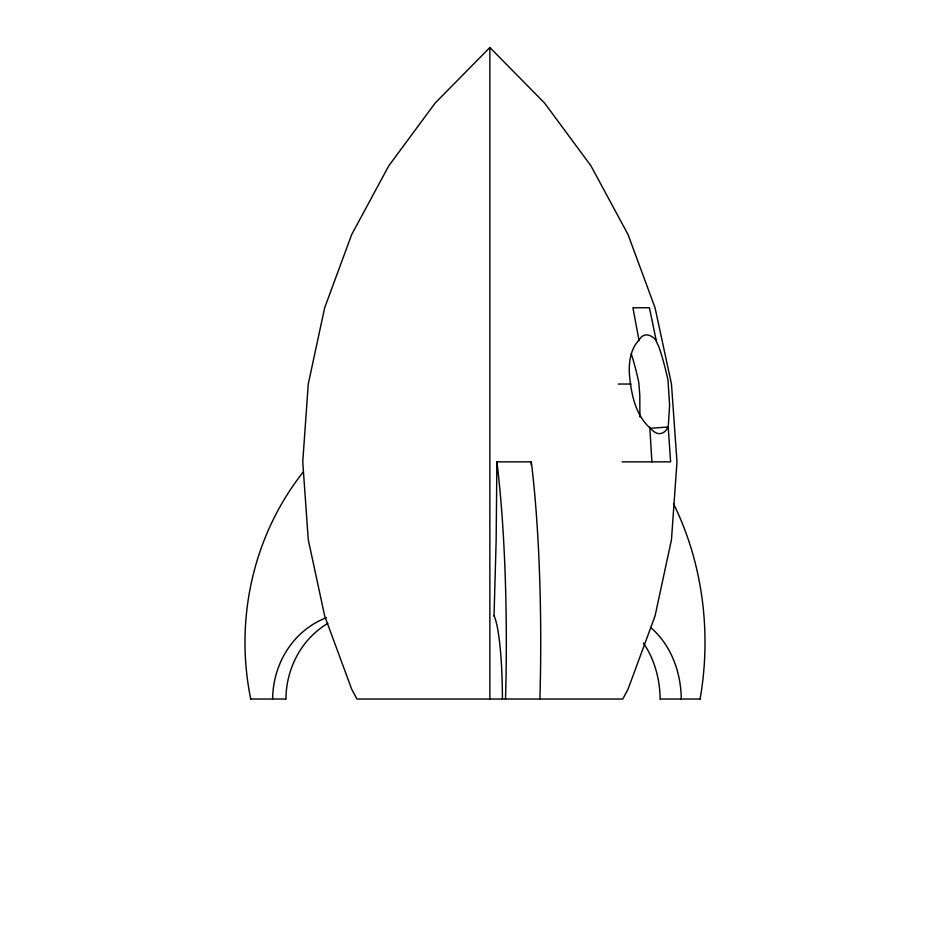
<?xml version="1.0" encoding="UTF-8"?>
<svg xmlns="http://www.w3.org/2000/svg" width="950" height="950" viewBox="0 0 950 950"><rect width="100%" height="100%" fill="white"/><g stroke="black" fill="none" stroke-linecap="round" stroke-linejoin="round"><path stroke-width="1.43" d="M531.252 464.811L531.276 461.866L496.886 461.866L496.161 539.707L494.036 615.992M639.908 417.014L639.801 395.283L638.78 382.375A47.773 6.104 77.8 0 0 631.311 353.958M650.512 428.308L668.218 426.966L665.772 430.623A49.733 18.988 85.7 0 1 651.118 429.02C635.716 415.839 631.501 395.331 629.577 376.046A47.785 28.453 74.9 0 1 635.883 343.959L640.573 337.903A49.281 18.442 77 0 1 655.441 339.483L658.73 346.536A47.773 6.104 77.8 0 1 667.981 380.154L669.607 405.329L668.218 426.966L670.605 461.866L622.179 461.866M489.867 47.5L435.124 103.099L388.752 165.87L351.69 234.543L324.686 307.753L308.263 384.037L302.753 461.866L308.263 539.707L324.686 615.992L351.69 689.201L356.951 699.022L622.773 699.022L628.033 689.201L655.049 615.992L671.472 539.707L676.982 461.866L671.472 384.037L655.049 307.753L628.033 234.543L590.971 165.87L544.611 103.099L489.867 47.5L489.867 699.022M618.284 384.037L630.99 384.037M250.598 699.022L285.784 699.022M660.262 699.022L700.186 699.022M656.212 340.444L649.42 307.753L632.914 307.753L639.065 340.694M649.776 427.025L651.914 461.866M494.048 615.849A87.02 11.353 90 0 1 502.419 699.022M496.886 461.807A261.571 34.141 -90 0 1 505.519 698.998M531.288 461.807A261.571 34.141 -90 0 1 539.909 698.998M272.638 699.022A87.02 80.394 90 0 1 326.384 617.714M250.729 698.998A261.571 241.656 90 0 1 303.276 471.972M643.364 642.96A87.02 69.029 -90 0 1 660.131 699.022M650.584 627.463A87.02 69.029 -90 0 1 681.257 699.022M673.538 503.856A261.571 207.516 90 0 1 700.079 698.998M285.926 699.022A87.02 80.394 -90 0 1 327.809 623.414"/></g></svg>
